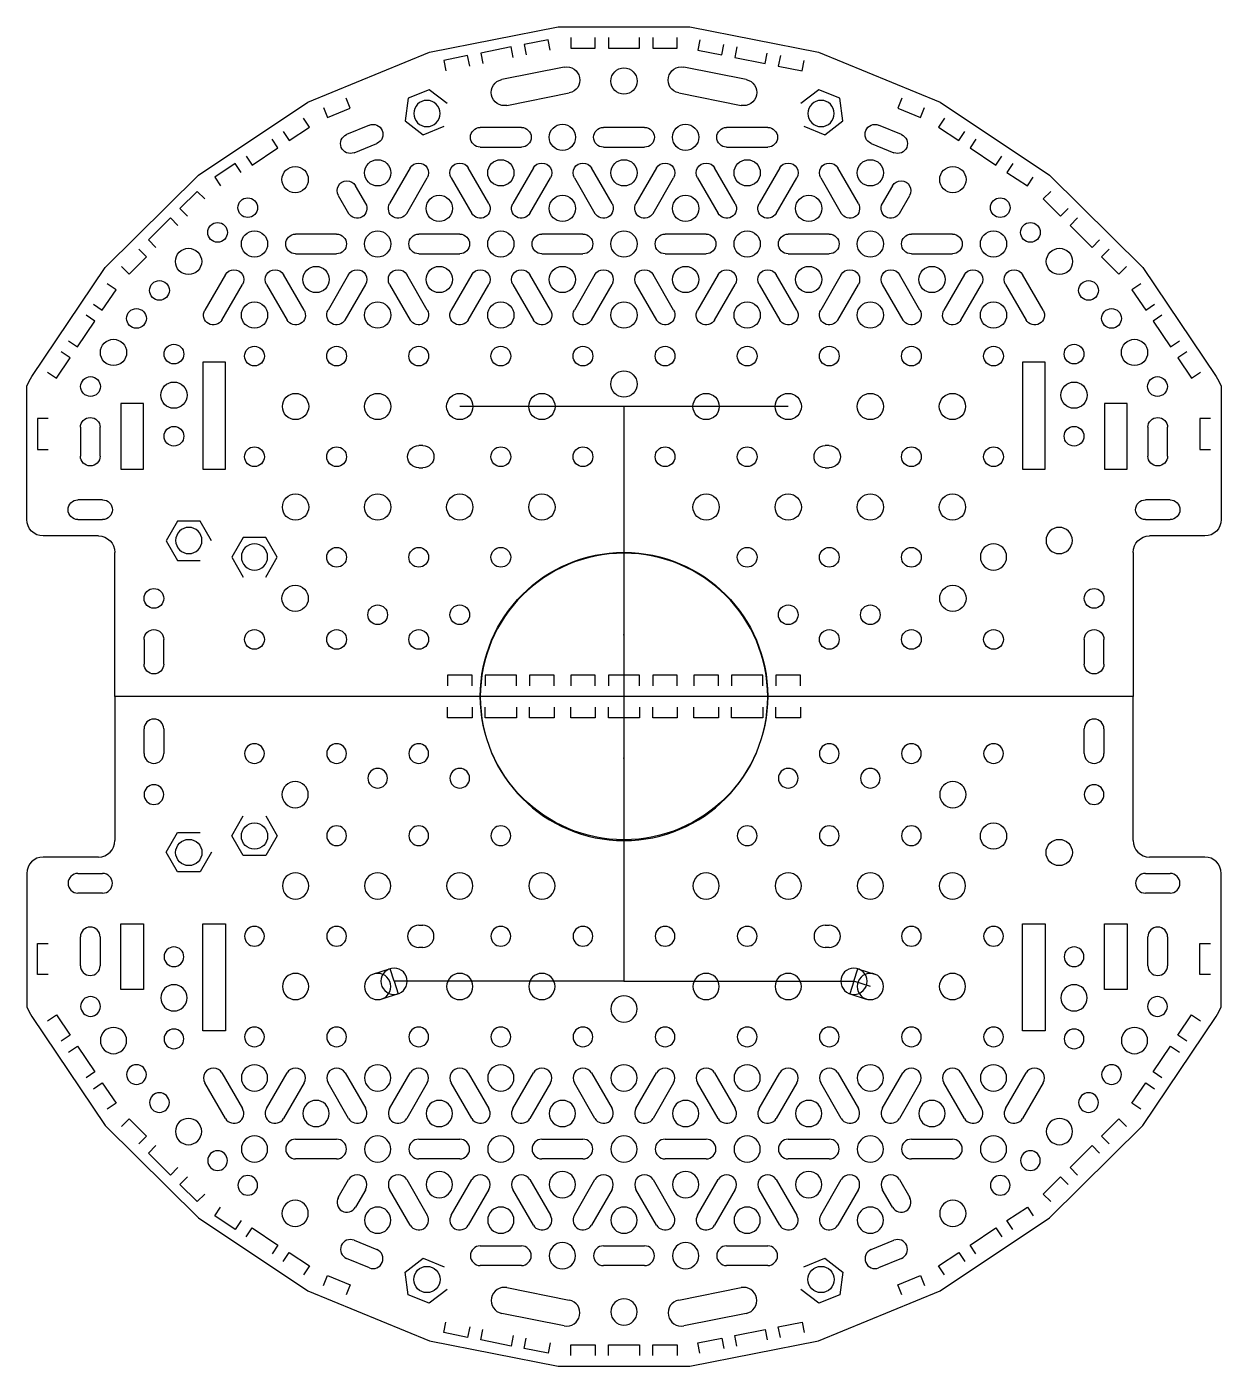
# Model space of a CAD drawing. Header units: centimetres. Extents: x -7.3 to 7.3, y -8.2 to 8.2.
import ezdxf

# ---------------------------------------------------------------- set-up
doc = ezdxf.new("R2010")
doc.units = ezdxf.units.CM
doc.header["$MEASUREMENT"] = 0
doc.layers.add('Untitled v1_Sketch1', color=7, linetype='Continuous')
doc.layers.add('Untitled v1_Sketch7', color=7, linetype='Continuous')

msp = doc.modelspace()

# ---------------------------------------------------------------- linework, layer by layer
at = {"layer": 'Untitled v1_Sketch1'}
for p, q in [((-2.37, 7.845, 0.005), (-0.8, 8.156, 0.005)), ((-0.8, 8.156, 0.005), (0.8, 8.156, 0.005)), ((0.8, 8.156, 0.005), (2.37, 7.845, 0.005)), ((-0.923, 7.999, 0.005), (-1.215, 7.941, 0.005)), ((-0.898, 7.872, 0.005), (-0.923, 7.999, 0.005)), ((-0.649, 8.026, 0.005), (-0.649, 7.896, 0.005)), ((-0.351, 7.896, 0.005), (-0.351, 8.026, 0.005)), ((-0.189, 8.026, 0.005), (-0.189, 7.896, 0.005)), ((0.189, 7.896, 0.005), (0.189, 8.026, 0.005)), ((0.351, 8.026, 0.005), (0.351, 7.896, 0.005)), ((0.649, 7.896, 0.005), (0.649, 8.026, 0.005)), ((0.923, 7.999, 0.005), (0.898, 7.872, 0.005)), ((-3.849, 7.236, 0.005), (-2.37, 7.845, 0.005)), ((-1.374, 7.91, 0.005), (-1.745, 7.836, 0.005)), ((-1.745, 7.836, 0.005), (-1.72, 7.709, 0.005)), ((-1.349, 7.782, 0.005), (-1.374, 7.91, 0.005)), ((-1.215, 7.941, 0.005), (-1.19, 7.814, 0.005)), ((-0.649, 7.896, 0.005), (-0.351, 7.896, 0.005)), ((-0.189, 7.896, 0.005), (0.189, 7.896, 0.005)), ((0.351, 7.896, 0.005), (0.649, 7.896, 0.005)), ((0.898, 7.872, 0.005), (1.19, 7.814, 0.005)), ((1.19, 7.814, 0.005), (1.215, 7.941, 0.005)), ((1.374, 7.91, 0.005), (1.349, 7.782, 0.005)), ((1.72, 7.709, 0.005), (1.745, 7.836, 0.005)), ((2.37, 7.845, 0.005), (3.849, 7.236, 0.005)), ((-1.904, 7.805, 0.005), (-2.196, 7.747, 0.005)), ((-2.196, 7.747, 0.005), (-2.171, 7.619, 0.005)), ((-1.879, 7.677, 0.005), (-1.904, 7.805, 0.005)), ((1.349, 7.782, 0.005), (1.72, 7.709, 0.005)), ((1.904, 7.805, 0.005), (1.879, 7.677, 0.005)), ((1.879, 7.677, 0.005), (2.171, 7.619, 0.005)), ((2.171, 7.619, 0.005), (2.196, 7.747, 0.005)), ((-0.728, 7.664, 0.005), (-1.488, 7.513, 0.005)), ((1.488, 7.513, 0.005), (0.728, 7.664, 0.005)), ((-2.371, 7.39, 0.005), (-2.628, 7.285, 0.005)), ((-2.152, 7.221, 0.005), (-2.371, 7.39, 0.005)), ((-1.426, 7.199, 0.005), (-0.666, 7.35, 0.005)), ((0.666, 7.35, 0.005), (1.426, 7.199, 0.005)), ((2.371, 7.39, 0.005), (2.152, 7.221, 0.005)), ((2.628, 7.285, 0.005), (2.371, 7.39, 0.005)), ((-5.182, 6.35, 0.005), (-3.849, 7.236, 0.005)), ((-3.335, 7.166, 0.005), (-3.384, 7.286, 0.005)), ((-2.628, 7.285, 0.005), (-2.664, 7.01, 0.005)), ((2.664, 7.01, 0.005), (2.628, 7.285, 0.005)), ((3.384, 7.286, 0.005), (3.335, 7.166, 0.005)), ((3.849, 7.236, 0.005), (5.182, 6.35, 0.005)), ((-3.831, 6.935, 0.005), (-3.903, 7.044, 0.005)), ((-3.66, 7.173, 0.005), (-3.61, 7.053, 0.005)), ((-3.61, 7.053, 0.005), (-3.335, 7.166, 0.005)), ((3.335, 7.166, 0.005), (3.61, 7.053, 0.005)), ((3.61, 7.053, 0.005), (3.66, 7.173, 0.005)), ((3.903, 7.044, 0.005), (3.831, 6.935, 0.005)), ((-4.151, 6.879, 0.005), (-4.079, 6.771, 0.005)), ((-4.079, 6.771, 0.005), (-3.831, 6.935, 0.005)), ((-3.1, 6.958, 0.005), (-3.378, 6.844, 0.005)), ((-2.664, 7.01, 0.005), (-2.445, 6.841, 0.005)), ((-2.445, 6.841, 0.005), (-2.189, 6.946, 0.005)), ((-1.25, 6.93, 0.005), (-1.75, 6.93, 0.005)), ((0.25, 6.93, 0.005), (-0.25, 6.93, 0.005)), ((1.75, 6.93, 0.005), (1.25, 6.93, 0.005)), ((2.189, 6.946, 0.005), (2.445, 6.841, 0.005)), ((2.445, 6.841, 0.005), (2.664, 7.01, 0.005)), ((3.378, 6.844, 0.005), (3.1, 6.958, 0.005)), ((3.831, 6.935, 0.005), (4.079, 6.771, 0.005)), ((4.079, 6.771, 0.005), (4.151, 6.879, 0.005)), ((-4.214, 6.681, 0.005), (-4.286, 6.789, 0.005)), ((-3.286, 6.622, 0.005), (-3.009, 6.736, 0.005)), ((-1.75, 6.69, 0.005), (-1.25, 6.69, 0.005)), ((-0.25, 6.69, 0.005), (0.25, 6.69, 0.005)), ((1.25, 6.69, 0.005), (1.75, 6.69, 0.005)), ((3.009, 6.736, 0.005), (3.286, 6.622, 0.005)), ((4.286, 6.789, 0.005), (4.214, 6.681, 0.005)), ((-4.601, 6.58, 0.005), (-4.529, 6.472, 0.005)), ((-4.529, 6.472, 0.005), (-4.214, 6.681, 0.005)), ((4.214, 6.681, 0.005), (4.529, 6.472, 0.005)), ((4.529, 6.472, 0.005), (4.601, 6.58, 0.005)), ((-4.736, 6.49, 0.005), (-4.984, 6.326, 0.005)), ((-4.664, 6.382, 0.005), (-4.736, 6.49, 0.005)), ((-2.604, 6.437, 0.005), (-2.854, 6.004, 0.005)), ((-1.646, 6.004, 0.005), (-1.896, 6.437, 0.005)), ((-1.104, 6.437, 0.005), (-1.354, 6.004, 0.005)), ((-0.146, 6.004, 0.005), (-0.396, 6.437, 0.005)), ((0.396, 6.437, 0.005), (0.146, 6.004, 0.005)), ((1.354, 6.004, 0.005), (1.104, 6.437, 0.005)), ((1.896, 6.437, 0.005), (1.646, 6.004, 0.005)), ((2.854, 6.004, 0.005), (2.604, 6.437, 0.005)), ((4.736, 6.49, 0.005), (4.664, 6.382, 0.005)), ((4.664, 6.382, 0.005), (4.912, 6.217, 0.005)), ((-6.317, 5.223, 0.005), (-5.182, 6.35, 0.005)), ((-4.984, 6.326, 0.005), (-4.912, 6.217, 0.005)), ((-3.146, 6.004, 0.005), (-3.271, 6.221, 0.005)), ((-2.646, 5.884, 0.005), (-2.396, 6.317, 0.005)), ((-2.104, 6.317, 0.005), (-1.854, 5.884, 0.005)), ((-1.146, 5.884, 0.005), (-0.896, 6.317, 0.005)), ((-0.604, 6.317, 0.005), (-0.354, 5.884, 0.005)), ((0.354, 5.884, 0.005), (0.604, 6.317, 0.005)), ((0.896, 6.317, 0.005), (1.146, 5.884, 0.005)), ((1.854, 5.884, 0.005), (2.104, 6.317, 0.005)), ((2.396, 6.317, 0.005), (2.646, 5.884, 0.005)), ((3.271, 6.221, 0.005), (3.146, 6.004, 0.005)), ((4.912, 6.217, 0.005), (4.984, 6.326, 0.005)), ((5.182, 6.35, 0.005), (6.317, 5.223, 0.005)), ((-5.197, 6.152, 0.005), (-5.409, 5.942, 0.005)), ((-5.106, 6.059, 0.005), (-5.197, 6.152, 0.005)), ((-3.479, 6.101, 0.005), (-3.354, 5.884, 0.005)), ((3.354, 5.884, 0.005), (3.479, 6.101, 0.005)), ((5.197, 6.152, 0.005), (5.106, 6.059, 0.005)), ((5.106, 6.059, 0.005), (5.317, 5.85, 0.005)), ((-5.409, 5.942, 0.005), (-5.317, 5.85, 0.005)), ((5.317, 5.85, 0.005), (5.409, 5.942, 0.005)), ((-5.524, 5.828, 0.005), (-5.792, 5.561, 0.005)), ((-5.432, 5.735, 0.005), (-5.524, 5.828, 0.005)), ((5.524, 5.828, 0.005), (5.432, 5.735, 0.005)), ((5.432, 5.735, 0.005), (5.7, 5.469, 0.005)), ((-5.792, 5.561, 0.005), (-5.7, 5.469, 0.005)), ((-3.5, 5.631, 0.005), (-4, 5.631, 0.005)), ((-2, 5.631, 0.005), (-2.5, 5.631, 0.005)), ((-0.5, 5.631, 0.005), (-1, 5.631, 0.005)), ((1, 5.631, 0.005), (0.5, 5.631, 0.005)), ((2.5, 5.631, 0.005), (2, 5.631, 0.005)), ((4, 5.631, 0.005), (3.5, 5.631, 0.005)), ((5.7, 5.469, 0.005), (5.792, 5.561, 0.005)), ((-5.815, 5.355, 0.005), (-5.907, 5.447, 0.005)), ((-4, 5.391, 0.005), (-3.5, 5.391, 0.005)), ((-2.5, 5.391, 0.005), (-2, 5.391, 0.005)), ((-1, 5.391, 0.005), (-0.5, 5.391, 0.005)), ((0.5, 5.391, 0.005), (1, 5.391, 0.005)), ((2, 5.391, 0.005), (2.5, 5.391, 0.005)), ((3.5, 5.391, 0.005), (4, 5.391, 0.005)), ((5.907, 5.447, 0.005), (5.815, 5.355, 0.005)), ((-7.212, 3.897, 0.005), (-6.317, 5.223, 0.005)), ((-6.118, 5.237, 0.005), (-6.027, 5.145, 0.005)), ((-6.027, 5.145, 0.005), (-5.815, 5.355, 0.005)), ((5.815, 5.355, 0.005), (6.027, 5.145, 0.005)), ((6.027, 5.145, 0.005), (6.118, 5.237, 0.005)), ((6.317, 5.223, 0.005), (7.212, 3.897, 0.005)), ((-4.854, 5.138, 0.005), (-5.104, 4.705, 0.005)), ((-3.896, 4.705, 0.005), (-4.146, 5.138, 0.005)), ((-3.354, 5.138, 0.005), (-3.604, 4.705, 0.005)), ((-2.396, 4.705, 0.005), (-2.646, 5.138, 0.005)), ((-1.854, 5.138, 0.005), (-2.104, 4.705, 0.005)), ((-0.896, 4.705, 0.005), (-1.146, 5.138, 0.005)), ((-0.354, 5.138, 0.005), (-0.604, 4.705, 0.005)), ((0.604, 4.705, 0.005), (0.354, 5.138, 0.005)), ((1.146, 5.138, 0.005), (0.896, 4.705, 0.005)), ((2.104, 4.705, 0.005), (1.854, 5.138, 0.005)), ((2.646, 5.138, 0.005), (2.396, 4.705, 0.005)), ((3.604, 4.705, 0.005), (3.354, 5.138, 0.005)), ((4.146, 5.138, 0.005), (3.896, 4.705, 0.005)), ((5.104, 4.705, 0.005), (4.854, 5.138, 0.005)), ((-6.353, 4.706, 0.005), (-6.186, 4.953, 0.005)), ((-6.186, 4.953, 0.005), (-6.294, 5.025, 0.005)), ((-4.896, 4.585, 0.005), (-4.646, 5.018, 0.005)), ((-4.354, 5.018, 0.005), (-4.104, 4.585, 0.005)), ((-3.396, 4.585, 0.005), (-3.146, 5.018, 0.005)), ((-2.854, 5.018, 0.005), (-2.604, 4.585, 0.005)), ((-1.896, 4.585, 0.005), (-1.646, 5.018, 0.005)), ((-1.354, 5.018, 0.005), (-1.104, 4.585, 0.005)), ((-0.396, 4.585, 0.005), (-0.146, 5.018, 0.005)), ((0.146, 5.018, 0.005), (0.396, 4.585, 0.005)), ((1.104, 4.585, 0.005), (1.354, 5.018, 0.005)), ((1.646, 5.018, 0.005), (1.896, 4.585, 0.005)), ((2.604, 4.585, 0.005), (2.854, 5.018, 0.005)), ((3.146, 5.018, 0.005), (3.396, 4.585, 0.005)), ((4.104, 4.585, 0.005), (4.354, 5.018, 0.005)), ((4.646, 5.018, 0.005), (4.896, 4.585, 0.005)), ((6.294, 5.025, 0.005), (6.186, 4.953, 0.005)), ((6.186, 4.953, 0.005), (6.353, 4.706, 0.005)), ((-6.461, 4.778, 0.005), (-6.353, 4.706, 0.005)), ((6.353, 4.706, 0.005), (6.461, 4.778, 0.005)), ((-6.655, 4.258, 0.005), (-6.443, 4.571, 0.005)), ((-6.443, 4.571, 0.005), (-6.551, 4.644, 0.005)), ((6.551, 4.644, 0.005), (6.443, 4.571, 0.005)), ((6.443, 4.571, 0.005), (6.655, 4.258, 0.005)), ((-6.763, 4.331, 0.005), (-6.655, 4.258, 0.005)), ((6.655, 4.258, 0.005), (6.763, 4.331, 0.005)), ((-6.912, 3.877, 0.005), (-6.746, 4.124, 0.005)), ((-6.746, 4.124, 0.005), (-6.853, 4.196, 0.005)), ((6.853, 4.196, 0.005), (6.746, 4.124, 0.005)), ((6.746, 4.124, 0.005), (6.912, 3.877, 0.005)), ((-7.02, 3.949, 0.005), (-6.912, 3.877, 0.005)), ((-4.853, 4.07, 0.005), (-5.128, 4.07, 0.005)), ((-5.128, 4.07, 0.005), (-5.128, 2.77, 0.005)), ((-4.853, 2.77, 0.005), (-4.853, 4.07, 0.005)), ((5.128, 4.07, 0.005), (4.853, 4.07, 0.005)), ((4.853, 4.07, 0.005), (4.853, 2.77, 0.005)), ((5.128, 2.77, 0.005), (5.128, 4.07, 0.005)), ((6.912, 3.877, 0.005), (7.02, 3.949, 0.005)), ((-7.273, 2.155, 0.005), (-7.273, 3.782, 0.005)), ((7.273, 3.782, 0.005), (7.273, 2.155, 0.005)), ((-6.128, 3.57, 0.005), (-6.128, 2.77, 0.005)), ((-5.853, 3.57, 0.005), (-6.128, 3.57, 0.005)), ((-5.853, 2.77, 0.005), (-5.853, 3.57, 0.005)), ((2, 3.532, 0.005), (-2, 3.532, 0.005)), ((0, 3.532, 0.005), (0, -3.468, 0.005)), ((6.128, 3.57, 0.005), (5.853, 3.57, 0.005)), ((5.853, 3.57, 0.005), (5.853, 2.77, 0.005)), ((6.128, 2.77, 0.005), (6.128, 3.57, 0.005)), ((-7.143, 3.384, 0.005), (-7.143, 3.006, 0.005)), ((-7.013, 3.384, 0.005), (-7.143, 3.384, 0.005)), ((-6.62, 3.278, 0.005), (-6.62, 2.928, 0.005)), ((-6.38, 2.928, 0.005), (-6.38, 3.278, 0.005)), ((6.38, 3.278, 0.005), (6.38, 2.928, 0.005)), ((6.62, 2.928, 0.005), (6.62, 3.278, 0.005)), ((7.143, 3.384, 0.005), (7.013, 3.384, 0.005)), ((7.013, 3.384, 0.005), (7.013, 3.006, 0.005)), ((-7.143, 3.006, 0.005), (-7.013, 3.006, 0.005)), ((-2.45, 3.055, 0.005), (-2.5, 3.055, 0.005)), ((2.5, 3.055, 0.005), (2.45, 3.055, 0.005)), ((7.013, 3.006, 0.005), (7.143, 3.006, 0.005)), ((-2.5, 2.785, 0.005), (-2.45, 2.785, 0.005)), ((2.45, 2.785, 0.005), (2.5, 2.785, 0.005)), ((-6.128, 2.77, 0.005), (-5.853, 2.77, 0.005)), ((-5.128, 2.77, 0.005), (-4.853, 2.77, 0.005)), ((4.853, 2.77, 0.005), (5.128, 2.77, 0.005)), ((5.853, 2.77, 0.005), (6.128, 2.77, 0.005)), ((-6.35, 2.395, 0.005), (-6.65, 2.395, 0.005)), ((6.65, 2.395, 0.005), (6.35, 2.395, 0.005)), ((-6.65, 2.155, 0.005), (-6.35, 2.155, 0.005)), ((-5.439, 2.135, 0.005), (-5.577, 1.895, 0.005)), ((-5.161, 2.135, 0.005), (-5.439, 2.135, 0.005)), ((-5.023, 1.895, 0.005), (-5.161, 2.135, 0.005)), ((6.35, 2.155, 0.005), (6.65, 2.155, 0.005)), ((-6.4, 1.955, 0.005), (-7.073, 1.955, 0.005)), ((-5.577, 1.895, 0.005), (-5.439, 1.655, 0.005)), ((-4.639, 1.935, 0.005), (-4.777, 1.695, 0.005)), ((-4.361, 1.935, 0.005), (-4.639, 1.935, 0.005)), ((-4.223, 1.695, 0.005), (-4.361, 1.935, 0.005)), ((7.073, 1.955, 0.005), (6.4, 1.955, 0.005)), ((-6.2, 0, 0.005), (-6.2, 1.755, 0.005)), ((-5.439, 1.655, 0.005), (-5.161, 1.655, 0.005)), ((-4.777, 1.695, 0.005), (-4.639, 1.455, 0.005)), ((-4.361, 1.455, 0.005), (-4.223, 1.695, 0.005)), ((6.2, 1.755, 0.005), (6.2, 0, 0.005)), ((-5.845, 0.695, 0.005), (-5.845, 0.395, 0.005)), ((-5.605, 0.395, 0.005), (-5.605, 0.695, 0.005)), ((5.605, 0.695, 0.005), (5.605, 0.395, 0.005)), ((5.845, 0.395, 0.005), (5.845, 0.695, 0.005)), ((-2.149, 0.26, 0.005), (-2.149, 0.13, 0.005)), ((-1.851, 0.26, 0.005), (-2.149, 0.26, 0.005)), ((-1.851, 0.13, 0.005), (-1.851, 0.26, 0.005)), ((-1.689, 0.26, 0.005), (-1.689, 0.13, 0.005)), ((-1.311, 0.26, 0.005), (-1.689, 0.26, 0.005)), ((-1.311, 0.13, 0.005), (-1.311, 0.26, 0.005)), ((-0.851, 0.26, 0.005), (-1.149, 0.26, 0.005)), ((-1.149, 0.26, 0.005), (-1.149, 0.13, 0.005)), ((-0.851, 0.13, 0.005), (-0.851, 0.26, 0.005)), ((-0.351, 0.26, 0.005), (-0.649, 0.26, 0.005)), ((-0.649, 0.26, 0.005), (-0.649, 0.13, 0.005)), ((-0.351, 0.13, 0.005), (-0.351, 0.26, 0.005)), ((-0.189, 0.26, 0.005), (-0.189, 0.13, 0.005)), ((0.189, 0.26, 0.005), (-0.189, 0.26, 0.005)), ((0.189, 0.13, 0.005), (0.189, 0.26, 0.005)), ((0.351, 0.26, 0.005), (0.351, 0.13, 0.005)), ((0.649, 0.26, 0.005), (0.351, 0.26, 0.005)), ((0.649, 0.13, 0.005), (0.649, 0.26, 0.005)), ((0.851, 0.26, 0.005), (0.851, 0.13, 0.005)), ((1.149, 0.26, 0.005), (0.851, 0.26, 0.005)), ((1.149, 0.13, 0.005), (1.149, 0.26, 0.005)), ((1.689, 0.26, 0.005), (1.311, 0.26, 0.005)), ((1.311, 0.26, 0.005), (1.311, 0.13, 0.005)), ((1.689, 0.13, 0.005), (1.689, 0.26, 0.005)), ((1.851, 0.26, 0.005), (1.851, 0.13, 0.005)), ((2.149, 0.26, 0.005), (1.851, 0.26, 0.005)), ((2.149, 0.13, 0.005), (2.149, 0.26, 0.005)), ((6.2, 0, 0.005), (-6.2, 0, 0.005)), ((0, -3.468, 0.005), (-2.8, -3.468, 0.005)), ((0, -3.468, 0.005), (2.8, -3.468, 0.005))]:
    msp.add_line(p, q, dxfattribs=at)
for centre, radius in [((0, 7.495, 0.005), 0.16), ((-0.75, 6.81, 0.005), 0.16), ((0.75, 6.81, 0.005), 0.16), ((-3, 6.377, 0.005), 0.16), ((-1.5, 6.377, 0.005), 0.16), ((0, 6.377, 0.005), 0.16), ((1.5, 6.377, 0.005), 0.16), ((3, 6.377, 0.005), 0.16), ((-4.005, 6.295, 0.005), 0.16), ((4.005, 6.295, 0.005), 0.16), ((-4.582, 5.953, 0.005), 0.12), ((-2.25, 5.944, 0.005), 0.16), ((-0.75, 5.944, 0.005), 0.16), ((0.75, 5.944, 0.005), 0.16), ((2.25, 5.944, 0.005), 0.16), ((4.582, 5.953, 0.005), 0.12), ((-4.95, 5.652, 0.005), 0.12), ((4.95, 5.652, 0.005), 0.12), ((-4.5, 5.511, 0.005), 0.16), ((-3, 5.511, 0.005), 0.16), ((-1.5, 5.511, 0.005), 0.16), ((0, 5.511, 0.005), 0.16), ((1.5, 5.511, 0.005), 0.16), ((3, 5.511, 0.005), 0.16), ((4.5, 5.511, 0.005), 0.16), ((-5.303, 5.298, 0.005), 0.16), ((5.303, 5.298, 0.005), 0.16), ((-3.75, 5.078, 0.005), 0.16), ((-2.25, 5.078, 0.005), 0.16), ((-0.75, 5.078, 0.005), 0.16), ((0.75, 5.078, 0.005), 0.16), ((2.25, 5.078, 0.005), 0.16), ((3.75, 5.078, 0.005), 0.16), ((-5.657, 4.945, 0.005), 0.12), ((5.657, 4.945, 0.005), 0.12), ((-4.5, 4.645, 0.005), 0.16), ((-3, 4.645, 0.005), 0.16), ((-1.5, 4.645, 0.005), 0.16), ((0, 4.645, 0.005), 0.16), ((1.5, 4.645, 0.005), 0.16), ((3, 4.645, 0.005), 0.16), ((4.5, 4.645, 0.005), 0.16), ((-5.937, 4.604, 0.005), 0.12), ((5.937, 4.604, 0.005), 0.12), ((-6.217, 4.19, 0.005), 0.16), ((-5.481, 4.17, 0.005), 0.12), ((-4.5, 4.145, 0.005), 0.12), ((-3.5, 4.145, 0.005), 0.12), ((-2.5, 4.145, 0.005), 0.12), ((-1.5, 4.145, 0.005), 0.12), ((-0.5, 4.145, 0.005), 0.12), ((0.5, 4.145, 0.005), 0.12), ((1.5, 4.145, 0.005), 0.12), ((2.5, 4.145, 0.005), 0.12), ((3.5, 4.145, 0.005), 0.12), ((4.5, 4.145, 0.005), 0.12), ((5.481, 4.17, 0.005), 0.12), ((6.217, 4.19, 0.005), 0.16), ((0, 3.805, 0.005), 0.16), ((-6.497, 3.775, 0.005), 0.12), ((-5.481, 3.67, 0.005), 0.16), ((5.481, 3.67, 0.005), 0.16), ((6.497, 3.775, 0.005), 0.12), ((-4, 3.532, 0.005), 0.16), ((-3, 3.532, 0.005), 0.16), ((-2, 3.532, 0.005), 0.16), ((-1, 3.532, 0.005), 0.16), ((1, 3.532, 0.005), 0.16), ((2, 3.532, 0.005), 0.16), ((3, 3.532, 0.005), 0.16), ((4, 3.532, 0.005), 0.16), ((-5.481, 3.17, 0.005), 0.12), ((5.481, 3.17, 0.005), 0.12), ((-4.5, 2.92, 0.005), 0.12), ((-3.5, 2.92, 0.005), 0.12), ((-1.5, 2.92, 0.005), 0.12), ((-0.5, 2.92, 0.005), 0.12), ((0.5, 2.92, 0.005), 0.12), ((1.5, 2.92, 0.005), 0.12), ((3.5, 2.92, 0.005), 0.12), ((4.5, 2.92, 0.005), 0.12), ((-4, 2.307, 0.005), 0.16), ((-3, 2.307, 0.005), 0.16), ((-2, 2.307, 0.005), 0.16), ((-1, 2.307, 0.005), 0.16), ((1, 2.307, 0.005), 0.16), ((2, 2.307, 0.005), 0.16), ((3, 2.307, 0.005), 0.16), ((4, 2.307, 0.005), 0.16), ((-3.5, 1.695, 0.005), 0.12), ((-2.5, 1.695, 0.005), 0.12), ((-1.5, 1.695, 0.005), 0.12), ((1.5, 1.695, 0.005), 0.12), ((2.5, 1.695, 0.005), 0.12), ((3.5, 1.695, 0.005), 0.12), ((-5.725, 1.195, 0.005), 0.12), ((-4.005, 1.195, 0.005), 0.16), ((4.005, 1.195, 0.005), 0.16), ((5.725, 1.195, 0.005), 0.12), ((-3, 0.995, 0.005), 0.12), ((-2, 0.995, 0.005), 0.12), ((2, 0.995, 0.005), 0.12), ((3, 0.995, 0.005), 0.12), ((-4.5, 0.695, 0.005), 0.12), ((-3.5, 0.695, 0.005), 0.12), ((-2.5, 0.695, 0.005), 0.12), ((2.5, 0.695, 0.005), 0.12), ((3.5, 0.695, 0.005), 0.12), ((4.5, 0.695, 0.005), 0.12)]:
    msp.add_circle(centre, radius, dxfattribs=at)
at = {"layer": 'Untitled v1_Sketch1', "extrusion": (0, -2e-16, -1)}
for centre, radius in [((2.4, 7.1, -0.005), 0.16), ((-2.4, 7.1, -0.005), 0.16), ((5.3, 1.9, -0.005), 0.16), ((-5.3, 1.9, -0.005), 0.16), ((4.5, 1.7, -0.005), 0.16), ((-4.5, 1.7, -0.005), 0.16), ((0, -0.005, -0.005), 1.75), ((2.8, -3.468, -0.005), 0.16), ((-2.8, -3.468, -0.005), 0.16)]:
    msp.add_circle(centre, radius, dxfattribs=at)
for centre, radius, start, end in [((0.697, 7.507, -0.005), 0.16, 78.8025, 258.8025), ((1.457, 7.356, -0.005), 0.16, 258.8025, 78.8025), ((3.055, 6.847, -0.005), 0.12, 67.605, 247.605), ((1.75, 6.81, -0.005), 0.12, 270, 90), ((1.25, 6.81, -0.005), 0.12, 90, 270), ((0.25, 6.81, -0.005), 0.12, 270, 90), ((-0.25, 6.81, -0.005), 0.12, 90, 270), ((-1.25, 6.81, -0.005), 0.12, 270, 90), ((-1.75, 6.81, -0.005), 0.12, 90, 270), ((-3.055, 6.847, -0.005), 0.12, 292.395, 112.395), ((3.332, 6.733, -0.005), 0.12, 247.605, 67.605), ((-3.332, 6.733, -0.005), 0.12, 112.395, 292.395), ((2.5, 6.377, -0.005), 0.12, 30, 210), ((2, 6.377, -0.005), 0.12, 330, 150), ((1, 6.377, -0.005), 0.12, 30, 210), ((0.5, 6.377, -0.005), 0.12, 330, 150), ((-0.5, 6.377, -0.005), 0.12, 30, 210), ((-1, 6.377, -0.005), 0.12, 330, 150), ((-2, 6.377, -0.005), 0.12, 30, 210), ((-2.5, 6.377, -0.005), 0.12, 330, 150), ((3.375, 6.161, -0.005), 0.12, 330, 150), ((-3.375, 6.161, -0.005), 0.12, 30, 210), ((2.75, 5.944, -0.005), 0.12, 210, 30), ((1.25, 5.944, -0.005), 0.12, 210, 30), ((-0.25, 5.944, -0.005), 0.12, 210, 30), ((-1.75, 5.944, -0.005), 0.12, 210, 30), ((-3.25, 5.944, -0.005), 0.12, 210, 30), ((3.5, 5.511, -0.005), 0.12, 90, 270), ((2, 5.511, -0.005), 0.12, 90, 270), ((0.5, 5.511, -0.005), 0.12, 90, 270), ((-1, 5.511, -0.005), 0.12, 90, 270), ((-2.5, 5.511, -0.005), 0.12, 90, 270), ((-4, 5.511, -0.005), 0.12, 90, 270), ((4.75, 5.078, -0.005), 0.12, 30, 210), ((4.25, 5.078, -0.005), 0.12, 330, 150), ((3.25, 5.078, -0.005), 0.12, 30, 210), ((2.75, 5.078, -0.005), 0.12, 330, 150), ((1.75, 5.078, -0.005), 0.12, 30, 210), ((1.25, 5.078, -0.005), 0.12, 330, 150), ((0.25, 5.078, -0.005), 0.12, 30, 210), ((-0.25, 5.078, -0.005), 0.12, 330, 150), ((-1.25, 5.078, -0.005), 0.12, 30, 210), ((-1.75, 5.078, -0.005), 0.12, 330, 150), ((-2.75, 5.078, -0.005), 0.12, 30, 210), ((-3.25, 5.078, -0.005), 0.12, 330, 150), ((-4.25, 5.078, -0.005), 0.12, 30, 210), ((-4.75, 5.078, -0.005), 0.12, 330, 150), ((5, 4.645, -0.005), 0.12, 210, 30), ((4, 4.645, -0.005), 0.12, 150, 330), ((3.5, 4.645, -0.005), 0.12, 210, 30), ((2.5, 4.645, -0.005), 0.12, 150, 330), ((2, 4.645, -0.005), 0.12, 210, 30), ((1, 4.645, -0.005), 0.12, 150, 330), ((0.5, 4.645, -0.005), 0.12, 210, 30), ((-0.5, 4.645, -0.005), 0.12, 150, 330), ((-1, 4.645, -0.005), 0.12, 210, 30), ((-2, 4.645, -0.005), 0.12, 150, 330), ((-2.5, 4.645, -0.005), 0.12, 210, 30), ((-3.5, 4.645, -0.005), 0.12, 150, 330), ((-4, 4.645, -0.005), 0.12, 210, 30), ((-5, 4.645, -0.005), 0.12, 150, 330), ((0, -0.005, -0.005), 8.2, 27.5074, 28.4139), ((0, -0.005, -0.005), 8.2, 151.5861, 152.4926), ((6.5, 3.278, -0.005), 0.12, 0, 180), ((-6.5, 3.278, -0.005), 0.12, 0, 180), ((2.5, 2.92, -0.005), 0.135, 270, 90), ((-2.45, 2.92, -0.005), 0.135, 270, 90), ((6.5, 2.928, -0.005), 0.12, 180, 360), ((-6.5, 2.928, -0.005), 0.12, 180, 360), ((6.65, 2.275, -0.005), 0.12, 270, 90), ((6.35, 2.275, -0.005), 0.12, 90, 270), ((-6.35, 2.275, -0.005), 0.12, 270, 90), ((-6.65, 2.275, -0.005), 0.12, 90, 270), ((-7.073, 2.155, -0.005), 0.2, 180, 270), ((6.4, 1.755, -0.005), 0.2, 90, 180), ((-6.4, 1.755, -0.005), 0.2, 0, 90), ((5.725, 0.695, -0.005), 0.12, 0, 180), ((-5.725, 0.695, -0.005), 0.12, 0, 180), ((5.725, 0.395, -0.005), 0.12, 180, 0), ((-5.725, 0.395, -0.005), 0.12, 180, 0)]:
    msp.add_arc(centre, radius, start, end, dxfattribs=at)
at = {"layer": 'Untitled v1_Sketch1', "extrusion": (1e-16, 5e-16, -1)}
for centre, start, end in [((-0.697, 7.507, -0.005), 281.1975, 101.1975), ((-1.457, 7.356, -0.005), 101.1975, 281.1975)]:
    msp.add_arc(centre, 0.16, start, end, dxfattribs=at)
at = {"layer": 'Untitled v1_Sketch1', "extrusion": (8e-16, 2e-16, -1)}
for centre in [(3.25, 5.944, -0.005), (1.75, 5.944, -0.005), (0.25, 5.944, -0.005), (-1.25, 5.944, -0.005), (-2.75, 5.944, -0.005)]:
    msp.add_arc(centre, 0.12, 150, 330, dxfattribs=at)
at = {"layer": 'Untitled v1_Sketch1', "extrusion": (0, 7e-16, -1)}
for centre in [(4, 5.511, -0.005), (2.5, 5.511, -0.005), (1, 5.511, -0.005), (-0.5, 5.511, -0.005), (-2, 5.511, -0.005), (-3.5, 5.511, -0.005)]:
    msp.add_arc(centre, 0.12, 270, 90, dxfattribs=at)
at = {"layer": 'Untitled v1_Sketch1', "extrusion": (0, 6e-16, -1)}
for centre in [(2.45, 2.92, -0.005), (-2.5, 2.92, -0.005)]:
    msp.add_arc(centre, 0.135, 90, 270, dxfattribs=at)
at = {"layer": 'Untitled v1_Sketch1', "extrusion": (0, 3e-16, -1)}
msp.add_arc((7.073, 2.155, -0.005), 0.2, 270, 0, dxfattribs=at)
at = {"layer": 'Untitled v1_Sketch1'}
msp.add_point((0, 0.75, 0.005), dxfattribs=at)
at = {"layer": 'Untitled v1_Sketch7'}
for p, q in [((-6.2, 0, 0.005), (-6.2, -1.755, 0.005)), ((6.2, 0, 0.005), (-6.2, 0, 0.005)), ((-2.149, -0.26, 0.005), (-2.149, -0.13, 0.005)), ((-1.851, -0.13, 0.005), (-1.851, -0.26, 0.005)), ((-1.689, -0.26, 0.005), (-1.689, -0.13, 0.005)), ((-1.311, -0.13, 0.005), (-1.311, -0.26, 0.005)), ((-1.149, -0.26, 0.005), (-1.149, -0.13, 0.005)), ((-0.851, -0.13, 0.005), (-0.851, -0.26, 0.005)), ((-0.649, -0.26, 0.005), (-0.649, -0.13, 0.005)), ((-0.351, -0.13, 0.005), (-0.351, -0.26, 0.005)), ((-0.189, -0.26, 0.005), (-0.189, -0.13, 0.005)), ((0.189, -0.13, 0.005), (0.189, -0.26, 0.005)), ((0.351, -0.26, 0.005), (0.351, -0.13, 0.005)), ((0.649, -0.13, 0.005), (0.649, -0.26, 0.005)), ((0.851, -0.26, 0.005), (0.851, -0.13, 0.005)), ((1.149, -0.13, 0.005), (1.149, -0.26, 0.005)), ((1.311, -0.26, 0.005), (1.311, -0.13, 0.005)), ((1.689, -0.13, 0.005), (1.689, -0.26, 0.005)), ((1.851, -0.26, 0.005), (1.851, -0.13, 0.005)), ((2.149, -0.13, 0.005), (2.149, -0.26, 0.005)), ((6.2, -1.755, 0.005), (6.2, 0, 0.005)), ((-1.851, -0.26, 0.005), (-2.149, -0.26, 0.005)), ((-1.311, -0.26, 0.005), (-1.689, -0.26, 0.005)), ((-0.851, -0.26, 0.005), (-1.149, -0.26, 0.005)), ((-0.351, -0.26, 0.005), (-0.649, -0.26, 0.005)), ((0.189, -0.26, 0.005), (-0.189, -0.26, 0.005)), ((0.649, -0.26, 0.005), (0.351, -0.26, 0.005)), ((1.149, -0.26, 0.005), (0.851, -0.26, 0.005)), ((1.689, -0.26, 0.005), (1.311, -0.26, 0.005)), ((2.149, -0.26, 0.005), (1.851, -0.26, 0.005)), ((-5.845, -0.695, 0.005), (-5.845, -0.395, 0.005)), ((-5.605, -0.395, 0.005), (-5.605, -0.695, 0.005)), ((5.605, -0.695, 0.005), (5.605, -0.395, 0.005)), ((5.845, -0.395, 0.005), (5.845, -0.695, 0.005)), ((-4.777, -1.695, 0.005), (-4.639, -1.455, 0.005)), ((-4.361, -1.455, 0.005), (-4.223, -1.695, 0.005)), ((-5.577, -1.895, 0.005), (-5.439, -1.655, 0.005)), ((-5.439, -1.655, 0.005), (-5.161, -1.655, 0.005)), ((-4.639, -1.935, 0.005), (-4.777, -1.695, 0.005)), ((-4.223, -1.695, 0.005), (-4.361, -1.935, 0.005)), ((-6.4, -1.955, 0.005), (-7.073, -1.955, 0.005)), ((-5.439, -2.135, 0.005), (-5.577, -1.895, 0.005)), ((-5.023, -1.895, 0.005), (-5.161, -2.135, 0.005)), ((-4.361, -1.935, 0.005), (-4.639, -1.935, 0.005)), ((7.073, -1.955, 0.005), (6.4, -1.955, 0.005)), ((-7.273, -2.155, 0.005), (-7.273, -3.782, 0.005)), ((-6.65, -2.155, 0.005), (-6.35, -2.155, 0.005)), ((-5.161, -2.135, 0.005), (-5.439, -2.135, 0.005)), ((6.35, -2.155, 0.005), (6.65, -2.155, 0.005)), ((7.273, -3.782, 0.005), (7.273, -2.155, 0.005)), ((-6.35, -2.395, 0.005), (-6.65, -2.395, 0.005)), ((6.65, -2.395, 0.005), (6.35, -2.395, 0.005)), ((-6.128, -2.77, 0.005), (-5.853, -2.77, 0.005)), ((-6.128, -3.57, 0.005), (-6.128, -2.77, 0.005)), ((-5.853, -2.77, 0.005), (-5.853, -3.57, 0.005)), ((-5.128, -2.77, 0.005), (-4.853, -2.77, 0.005)), ((-5.128, -4.07, 0.005), (-5.128, -2.77, 0.005)), ((-4.853, -2.77, 0.005), (-4.853, -4.07, 0.005)), ((4.853, -4.07, 0.005), (4.853, -2.77, 0.005)), ((4.853, -2.77, 0.005), (5.128, -2.77, 0.005)), ((5.128, -2.77, 0.005), (5.128, -4.07, 0.005)), ((5.853, -2.77, 0.005), (6.128, -2.77, 0.005)), ((5.853, -3.57, 0.005), (5.853, -2.77, 0.005)), ((6.128, -2.77, 0.005), (6.128, -3.57, 0.005)), ((-6.62, -3.278, 0.005), (-6.62, -2.928, 0.005)), ((-6.38, -2.928, 0.005), (-6.38, -3.278, 0.005)), ((-2.5, -2.785, 0.005), (-2.45, -2.785, 0.005)), ((2.45, -2.785, 0.005), (2.5, -2.785, 0.005)), ((6.38, -3.278, 0.005), (6.38, -2.928, 0.005)), ((6.62, -2.928, 0.005), (6.62, -3.278, 0.005)), ((-7.143, -3.384, 0.005), (-7.143, -3.006, 0.005)), ((-7.143, -3.006, 0.005), (-7.013, -3.006, 0.005)), ((-2.45, -3.055, 0.005), (-2.5, -3.055, 0.005)), ((2.5, -3.055, 0.005), (2.45, -3.055, 0.005)), ((7.013, -3.384, 0.005), (7.013, -3.006, 0.005)), ((7.013, -3.006, 0.005), (7.143, -3.006, 0.005)), ((-7.013, -3.384, 0.005), (-7.143, -3.384, 0.005)), ((-2.849, -3.315, 0.005), (-3.049, -3.38, 0.005)), ((-2.8, -3.468, 0.005), (-2.849, -3.315, 0.005)), ((2.8, -3.468, 0.005), (2.849, -3.315, 0.005)), ((2.849, -3.315, 0.005), (3.049, -3.38, 0.005)), ((7.143, -3.384, 0.005), (7.013, -3.384, 0.005)), ((-5.853, -3.57, 0.005), (-6.128, -3.57, 0.005)), ((-2.8, -3.468, 0.005), (-2.751, -3.62, 0.005)), ((2.8, -3.468, 0.005), (2.751, -3.62, 0.005)), ((3, -3.532, 0.005), (2.8, -3.468, 0.005)), ((6.128, -3.57, 0.005), (5.853, -3.57, 0.005)), ((-2.751, -3.62, 0.005), (-2.951, -3.685, 0.005)), ((2.751, -3.62, 0.005), (2.95, -3.685, 0.005)), ((-7.212, -3.897, 0.005), (-6.317, -5.223, 0.005)), ((-7.02, -3.949, 0.005), (-6.912, -3.877, 0.005)), ((-6.912, -3.877, 0.005), (-6.746, -4.124, 0.005)), ((6.317, -5.223, 0.005), (7.212, -3.897, 0.005)), ((6.746, -4.124, 0.005), (6.912, -3.877, 0.005)), ((6.912, -3.877, 0.005), (7.02, -3.949, 0.005)), ((-4.853, -4.07, 0.005), (-5.128, -4.07, 0.005)), ((5.128, -4.07, 0.005), (4.853, -4.07, 0.005)), ((-6.746, -4.124, 0.005), (-6.853, -4.196, 0.005)), ((6.853, -4.196, 0.005), (6.746, -4.124, 0.005)), ((-6.763, -4.331, 0.005), (-6.655, -4.258, 0.005)), ((-6.655, -4.258, 0.005), (-6.443, -4.571, 0.005)), ((6.443, -4.571, 0.005), (6.655, -4.258, 0.005)), ((6.655, -4.258, 0.005), (6.763, -4.331, 0.005)), ((-6.443, -4.571, 0.005), (-6.551, -4.644, 0.005)), ((-6.461, -4.778, 0.005), (-6.353, -4.706, 0.005)), ((-6.353, -4.706, 0.005), (-6.186, -4.953, 0.005)), ((-4.854, -5.138, 0.005), (-5.104, -4.705, 0.005)), ((-4.896, -4.585, 0.005), (-4.646, -5.018, 0.005)), ((-4.354, -5.018, 0.005), (-4.104, -4.585, 0.005)), ((-3.896, -4.705, 0.005), (-4.146, -5.138, 0.005)), ((-3.354, -5.138, 0.005), (-3.604, -4.705, 0.005)), ((-3.396, -4.585, 0.005), (-3.146, -5.018, 0.005)), ((-2.854, -5.018, 0.005), (-2.604, -4.585, 0.005)), ((-2.396, -4.705, 0.005), (-2.646, -5.138, 0.005)), ((-1.854, -5.138, 0.005), (-2.104, -4.705, 0.005)), ((-1.896, -4.585, 0.005), (-1.646, -5.018, 0.005)), ((-1.354, -5.018, 0.005), (-1.104, -4.585, 0.005)), ((-0.896, -4.705, 0.005), (-1.146, -5.138, 0.005)), ((-0.354, -5.138, 0.005), (-0.604, -4.705, 0.005)), ((-0.396, -4.585, 0.005), (-0.146, -5.018, 0.005)), ((0.146, -5.018, 0.005), (0.396, -4.585, 0.005)), ((0.604, -4.705, 0.005), (0.354, -5.138, 0.005)), ((1.146, -5.138, 0.005), (0.896, -4.705, 0.005)), ((1.104, -4.585, 0.005), (1.354, -5.018, 0.005)), ((1.646, -5.018, 0.005), (1.896, -4.585, 0.005)), ((2.104, -4.705, 0.005), (1.854, -5.138, 0.005)), ((2.646, -5.138, 0.005), (2.396, -4.705, 0.005)), ((2.604, -4.585, 0.005), (2.854, -5.018, 0.005)), ((3.146, -5.018, 0.005), (3.396, -4.585, 0.005)), ((3.604, -4.705, 0.005), (3.354, -5.138, 0.005)), ((4.146, -5.138, 0.005), (3.896, -4.705, 0.005)), ((4.104, -4.585, 0.005), (4.354, -5.018, 0.005)), ((4.646, -5.018, 0.005), (4.896, -4.585, 0.005)), ((5.104, -4.705, 0.005), (4.854, -5.138, 0.005)), ((6.186, -4.953, 0.005), (6.353, -4.706, 0.005)), ((6.353, -4.706, 0.005), (6.461, -4.778, 0.005)), ((6.551, -4.644, 0.005), (6.443, -4.571, 0.005)), ((-6.186, -4.953, 0.005), (-6.294, -5.025, 0.005)), ((6.294, -5.025, 0.005), (6.186, -4.953, 0.005)), ((-6.118, -5.237, 0.005), (-6.027, -5.145, 0.005)), ((-6.027, -5.145, 0.005), (-5.815, -5.355, 0.005)), ((5.815, -5.355, 0.005), (6.027, -5.145, 0.005)), ((6.027, -5.145, 0.005), (6.118, -5.237, 0.005)), ((-6.317, -5.223, 0.005), (-5.182, -6.35, 0.005)), ((-5.815, -5.355, 0.005), (-5.907, -5.447, 0.005)), ((5.182, -6.35, 0.005), (6.317, -5.223, 0.005)), ((5.907, -5.447, 0.005), (5.815, -5.355, 0.005)), ((-5.792, -5.561, 0.005), (-5.7, -5.469, 0.005)), ((-4, -5.391, 0.005), (-3.5, -5.391, 0.005)), ((-2.5, -5.391, 0.005), (-2, -5.391, 0.005)), ((-1, -5.391, 0.005), (-0.5, -5.391, 0.005)), ((0.5, -5.391, 0.005), (1, -5.391, 0.005)), ((2, -5.391, 0.005), (2.5, -5.391, 0.005)), ((3.5, -5.391, 0.005), (4, -5.391, 0.005)), ((5.432, -5.735, 0.005), (5.7, -5.469, 0.005)), ((5.7, -5.469, 0.005), (5.792, -5.561, 0.005)), ((-5.524, -5.828, 0.005), (-5.792, -5.561, 0.005)), ((-3.5, -5.631, 0.005), (-4, -5.631, 0.005)), ((-2, -5.631, 0.005), (-2.5, -5.631, 0.005)), ((-0.5, -5.631, 0.005), (-1, -5.631, 0.005)), ((1, -5.631, 0.005), (0.5, -5.631, 0.005)), ((2.5, -5.631, 0.005), (2, -5.631, 0.005)), ((4, -5.631, 0.005), (3.5, -5.631, 0.005)), ((-5.432, -5.735, 0.005), (-5.524, -5.828, 0.005)), ((-5.409, -5.942, 0.005), (-5.317, -5.85, 0.005)), ((5.106, -6.059, 0.005), (5.317, -5.85, 0.005)), ((5.317, -5.85, 0.005), (5.409, -5.942, 0.005)), ((5.524, -5.828, 0.005), (5.432, -5.735, 0.005)), ((-5.197, -6.152, 0.005), (-5.409, -5.942, 0.005)), ((-3.479, -6.101, 0.005), (-3.354, -5.884, 0.005)), ((-3.146, -6.004, 0.005), (-3.271, -6.221, 0.005)), ((-2.604, -6.437, 0.005), (-2.854, -6.004, 0.005)), ((-2.646, -5.884, 0.005), (-2.396, -6.317, 0.005)), ((-2.104, -6.317, 0.005), (-1.854, -5.884, 0.005)), ((-1.646, -6.004, 0.005), (-1.896, -6.437, 0.005)), ((-1.104, -6.437, 0.005), (-1.354, -6.004, 0.005)), ((-1.146, -5.884, 0.005), (-0.896, -6.317, 0.005)), ((-0.604, -6.317, 0.005), (-0.354, -5.884, 0.005)), ((-0.146, -6.004, 0.005), (-0.396, -6.437, 0.005)), ((0.396, -6.437, 0.005), (0.146, -6.004, 0.005)), ((0.354, -5.884, 0.005), (0.604, -6.317, 0.005)), ((0.896, -6.317, 0.005), (1.146, -5.884, 0.005)), ((1.354, -6.004, 0.005), (1.104, -6.437, 0.005)), ((1.896, -6.437, 0.005), (1.646, -6.004, 0.005)), ((1.854, -5.884, 0.005), (2.104, -6.317, 0.005)), ((2.396, -6.317, 0.005), (2.646, -5.884, 0.005)), ((2.854, -6.004, 0.005), (2.604, -6.437, 0.005)), ((3.271, -6.221, 0.005), (3.146, -6.004, 0.005)), ((3.354, -5.884, 0.005), (3.479, -6.101, 0.005)), ((-5.106, -6.059, 0.005), (-5.197, -6.152, 0.005)), ((5.197, -6.152, 0.005), (5.106, -6.059, 0.005)), ((-5.182, -6.35, 0.005), (-3.849, -7.236, 0.005)), ((-4.984, -6.326, 0.005), (-4.912, -6.217, 0.005)), ((-4.736, -6.49, 0.005), (-4.984, -6.326, 0.005)), ((3.849, -7.236, 0.005), (5.182, -6.35, 0.005)), ((4.664, -6.382, 0.005), (4.912, -6.217, 0.005)), ((4.912, -6.217, 0.005), (4.984, -6.326, 0.005)), ((-4.664, -6.382, 0.005), (-4.736, -6.49, 0.005)), ((-4.601, -6.58, 0.005), (-4.529, -6.472, 0.005)), ((-4.529, -6.472, 0.005), (-4.214, -6.681, 0.005)), ((4.214, -6.681, 0.005), (4.529, -6.472, 0.005)), ((4.529, -6.472, 0.005), (4.601, -6.58, 0.005)), ((4.736, -6.49, 0.005), (4.664, -6.382, 0.005)), ((-4.214, -6.681, 0.005), (-4.286, -6.789, 0.005)), ((-3.286, -6.622, 0.005), (-3.009, -6.736, 0.005)), ((3.009, -6.736, 0.005), (3.286, -6.622, 0.005)), ((4.286, -6.789, 0.005), (4.214, -6.681, 0.005)), ((-4.151, -6.879, 0.005), (-4.079, -6.771, 0.005)), ((-4.079, -6.771, 0.005), (-3.831, -6.935, 0.005)), ((-3.1, -6.958, 0.005), (-3.378, -6.844, 0.005)), ((-2.664, -7.01, 0.005), (-2.445, -6.841, 0.005)), ((-2.445, -6.841, 0.005), (-2.189, -6.946, 0.005)), ((-1.75, -6.69, 0.005), (-1.25, -6.69, 0.005)), ((-0.25, -6.69, 0.005), (0.25, -6.69, 0.005)), ((1.25, -6.69, 0.005), (1.75, -6.69, 0.005)), ((2.189, -6.946, 0.005), (2.445, -6.841, 0.005)), ((2.445, -6.841, 0.005), (2.664, -7.01, 0.005)), ((3.378, -6.844, 0.005), (3.1, -6.958, 0.005)), ((3.831, -6.935, 0.005), (4.079, -6.771, 0.005)), ((4.079, -6.771, 0.005), (4.151, -6.879, 0.005)), ((-3.831, -6.935, 0.005), (-3.903, -7.044, 0.005)), ((-2.628, -7.285, 0.005), (-2.664, -7.01, 0.005)), ((-1.25, -6.93, 0.005), (-1.75, -6.93, 0.005)), ((0.25, -6.93, 0.005), (-0.25, -6.93, 0.005)), ((1.75, -6.93, 0.005), (1.25, -6.93, 0.005)), ((2.664, -7.01, 0.005), (2.628, -7.285, 0.005)), ((3.903, -7.044, 0.005), (3.831, -6.935, 0.005)), ((-3.66, -7.173, 0.005), (-3.61, -7.053, 0.005)), ((-3.61, -7.053, 0.005), (-3.335, -7.166, 0.005)), ((-3.335, -7.166, 0.005), (-3.384, -7.286, 0.005)), ((3.335, -7.166, 0.005), (3.61, -7.053, 0.005)), ((3.384, -7.286, 0.005), (3.335, -7.166, 0.005)), ((3.61, -7.053, 0.005), (3.66, -7.173, 0.005)), ((-3.849, -7.236, 0.005), (-2.37, -7.845, 0.005)), ((-2.371, -7.39, 0.005), (-2.628, -7.285, 0.005)), ((-2.152, -7.221, 0.005), (-2.371, -7.39, 0.005)), ((-1.426, -7.199, 0.005), (-0.666, -7.35, 0.005)), ((0.666, -7.35, 0.005), (1.426, -7.199, 0.005)), ((2.371, -7.39, 0.005), (2.152, -7.221, 0.005)), ((2.37, -7.845, 0.005), (3.849, -7.236, 0.005)), ((2.628, -7.285, 0.005), (2.371, -7.39, 0.005)), ((-2.196, -7.747, 0.005), (-2.171, -7.619, 0.005)), ((-0.728, -7.664, 0.005), (-1.488, -7.513, 0.005)), ((1.488, -7.513, 0.005), (0.728, -7.664, 0.005)), ((1.879, -7.677, 0.005), (2.171, -7.619, 0.005)), ((2.171, -7.619, 0.005), (2.196, -7.747, 0.005)), ((-1.904, -7.805, 0.005), (-2.196, -7.747, 0.005)), ((-1.879, -7.677, 0.005), (-1.904, -7.805, 0.005)), ((-1.745, -7.836, 0.005), (-1.72, -7.709, 0.005)), ((-1.349, -7.782, 0.005), (-1.374, -7.91, 0.005)), ((-1.215, -7.941, 0.005), (-1.19, -7.814, 0.005)), ((0.898, -7.872, 0.005), (1.19, -7.814, 0.005)), ((1.19, -7.814, 0.005), (1.215, -7.941, 0.005)), ((1.349, -7.782, 0.005), (1.72, -7.709, 0.005)), ((1.374, -7.91, 0.005), (1.349, -7.782, 0.005)), ((1.72, -7.709, 0.005), (1.745, -7.836, 0.005)), ((1.904, -7.805, 0.005), (1.879, -7.677, 0.005)), ((-2.37, -7.845, 0.005), (-0.8, -8.156, 0.005)), ((-1.374, -7.91, 0.005), (-1.745, -7.836, 0.005)), ((-0.923, -7.999, 0.005), (-1.215, -7.941, 0.005)), ((-0.898, -7.872, 0.005), (-0.923, -7.999, 0.005)), ((-0.649, -8.026, 0.005), (-0.649, -7.896, 0.005)), ((-0.649, -7.896, 0.005), (-0.351, -7.896, 0.005)), ((-0.351, -7.896, 0.005), (-0.351, -8.026, 0.005)), ((-0.189, -8.026, 0.005), (-0.189, -7.896, 0.005)), ((-0.189, -7.896, 0.005), (0.189, -7.896, 0.005)), ((0.189, -7.896, 0.005), (0.189, -8.026, 0.005)), ((0.351, -8.026, 0.005), (0.351, -7.896, 0.005)), ((0.351, -7.896, 0.005), (0.649, -7.896, 0.005)), ((0.649, -7.896, 0.005), (0.649, -8.026, 0.005)), ((0.8, -8.156, 0.005), (2.37, -7.845, 0.005)), ((0.923, -7.999, 0.005), (0.898, -7.872, 0.005)), ((-0.8, -8.156, 0.005), (0.8, -8.156, 0.005))]:
    msp.add_line(p, q, dxfattribs=at)
for centre, radius in [((0, 0.005, 0.005), 1.75), ((-4.5, -1.7, 0.005), 0.16), ((4.5, -1.7, 0.005), 0.16), ((-5.3, -1.9, 0.005), 0.16), ((5.3, -1.9, 0.005), 0.16), ((-2.4, -7.1, 0.005), 0.16), ((2.4, -7.1, 0.005), 0.16)]:
    msp.add_circle(centre, radius, dxfattribs=at)
at = {"layer": 'Untitled v1_Sketch7', "extrusion": (0, -1e-16, -1)}
for centre, radius in [((4.5, -0.695, -0.005), 0.12), ((3.5, -0.695, -0.005), 0.12), ((2.5, -0.695, -0.005), 0.12), ((-2.5, -0.695, -0.005), 0.12), ((-3.5, -0.695, -0.005), 0.12), ((-4.5, -0.695, -0.005), 0.12), ((3, -0.995, -0.005), 0.12), ((2, -0.995, -0.005), 0.12), ((-2, -0.995, -0.005), 0.12), ((-3, -0.995, -0.005), 0.12), ((5.725, -1.195, -0.005), 0.12), ((4.005, -1.195, -0.005), 0.16), ((-4.005, -1.195, -0.005), 0.16), ((-5.725, -1.195, -0.005), 0.12), ((3.5, -1.695, -0.005), 0.12), ((2.5, -1.695, -0.005), 0.12), ((1.5, -1.695, -0.005), 0.12), ((-1.5, -1.695, -0.005), 0.12), ((-2.5, -1.695, -0.005), 0.12), ((-3.5, -1.695, -0.005), 0.12), ((4, -2.307, -0.005), 0.16), ((3, -2.307, -0.005), 0.16), ((2, -2.307, -0.005), 0.16), ((1, -2.307, -0.005), 0.16), ((-1, -2.307, -0.005), 0.16), ((-2, -2.307, -0.005), 0.16), ((-3, -2.307, -0.005), 0.16), ((-4, -2.307, -0.005), 0.16), ((4.5, -2.92, -0.005), 0.12), ((3.5, -2.92, -0.005), 0.12), ((1.5, -2.92, -0.005), 0.12), ((0.5, -2.92, -0.005), 0.12), ((-0.5, -2.92, -0.005), 0.12), ((-1.5, -2.92, -0.005), 0.12), ((-3.5, -2.92, -0.005), 0.12), ((-4.5, -2.92, -0.005), 0.12), ((5.481, -3.17, -0.005), 0.12), ((-5.481, -3.17, -0.005), 0.12), ((4, -3.532, -0.005), 0.16), ((3, -3.532, -0.005), 0.16), ((2, -3.532, -0.005), 0.16), ((1, -3.532, -0.005), 0.16), ((-1, -3.532, -0.005), 0.16), ((-2, -3.532, -0.005), 0.16), ((-3, -3.532, -0.005), 0.16), ((-4, -3.532, -0.005), 0.16), ((5.481, -3.67, -0.005), 0.16), ((-5.481, -3.67, -0.005), 0.16), ((6.497, -3.775, -0.005), 0.12), ((0, -3.805, -0.005), 0.16), ((-6.497, -3.775, -0.005), 0.12), ((6.217, -4.19, -0.005), 0.16), ((5.481, -4.17, -0.005), 0.12), ((4.5, -4.145, -0.005), 0.12), ((3.5, -4.145, -0.005), 0.12), ((2.5, -4.145, -0.005), 0.12), ((1.5, -4.145, -0.005), 0.12), ((0.5, -4.145, -0.005), 0.12), ((-0.5, -4.145, -0.005), 0.12), ((-1.5, -4.145, -0.005), 0.12), ((-2.5, -4.145, -0.005), 0.12), ((-3.5, -4.145, -0.005), 0.12), ((-4.5, -4.145, -0.005), 0.12), ((-5.481, -4.17, -0.005), 0.12), ((-6.217, -4.19, -0.005), 0.16), ((5.937, -4.604, -0.005), 0.12), ((4.5, -4.645, -0.005), 0.16), ((3, -4.645, -0.005), 0.16), ((1.5, -4.645, -0.005), 0.16), ((0, -4.645, -0.005), 0.16), ((-1.5, -4.645, -0.005), 0.16), ((-3, -4.645, -0.005), 0.16), ((-4.5, -4.645, -0.005), 0.16), ((-5.937, -4.604, -0.005), 0.12), ((5.657, -4.945, -0.005), 0.12), ((-5.657, -4.945, -0.005), 0.12), ((3.75, -5.078, -0.005), 0.16), ((2.25, -5.078, -0.005), 0.16), ((0.75, -5.078, -0.005), 0.16), ((-0.75, -5.078, -0.005), 0.16), ((-2.25, -5.078, -0.005), 0.16), ((-3.75, -5.078, -0.005), 0.16), ((5.303, -5.298, -0.005), 0.16), ((-5.303, -5.298, -0.005), 0.16), ((4.5, -5.511, -0.005), 0.16), ((3, -5.511, -0.005), 0.16), ((1.5, -5.511, -0.005), 0.16), ((0, -5.511, -0.005), 0.16), ((-1.5, -5.511, -0.005), 0.16), ((-3, -5.511, -0.005), 0.16), ((-4.5, -5.511, -0.005), 0.16), ((4.95, -5.652, -0.005), 0.12), ((-4.95, -5.652, -0.005), 0.12), ((4.582, -5.953, -0.005), 0.12), ((2.25, -5.944, -0.005), 0.16), ((0.75, -5.944, -0.005), 0.16), ((-0.75, -5.944, -0.005), 0.16), ((-2.25, -5.944, -0.005), 0.16), ((-4.582, -5.953, -0.005), 0.12), ((4.005, -6.295, -0.005), 0.16), ((-4.005, -6.295, -0.005), 0.16), ((3, -6.377, -0.005), 0.16), ((1.5, -6.377, -0.005), 0.16), ((0, -6.377, -0.005), 0.16), ((-1.5, -6.377, -0.005), 0.16), ((-3, -6.377, -0.005), 0.16), ((0.75, -6.81, -0.005), 0.16), ((-0.75, -6.81, -0.005), 0.16), ((0, -7.495, -0.005), 0.16)]:
    msp.add_circle(centre, radius, dxfattribs=at)
at = {"layer": 'Untitled v1_Sketch7'}
for centre, radius, start, end in [((-5.725, -0.395, 0.005), 0.12, 0, 180), ((5.725, -0.395, 0.005), 0.12, 0, 180), ((-5.725, -0.695, 0.005), 0.12, 180, 0), ((5.725, -0.695, 0.005), 0.12, 180, 0), ((-6.4, -1.755, 0.005), 0.2, 270, 360), ((6.4, -1.755, 0.005), 0.2, 180, 270), ((-7.073, -2.155, 0.005), 0.2, 90, 180), ((7.073, -2.155, 0.005), 0.2, 0, 90), ((-6.65, -2.275, 0.005), 0.12, 90, 270), ((-6.35, -2.275, 0.005), 0.12, 270, 90), ((6.35, -2.275, 0.005), 0.12, 90, 270), ((6.65, -2.275, 0.005), 0.12, 270, 90), ((-6.5, -2.928, 0.005), 0.12, 360, 180), ((-2.5, -2.92, 0.005), 0.135, 90, 270), ((-2.45, -2.92, 0.005), 0.135, 270, 90), ((2.45, -2.92, 0.005), 0.135, 90, 270), ((2.5, -2.92, 0.005), 0.135, 270, 90), ((6.5, -2.928, 0.005), 0.12, 360, 180), ((-6.5, -3.278, 0.005), 0.12, 180, 0), ((6.5, -3.278, 0.005), 0.12, 180, 0), ((0, 0.005, 0.005), 8.2, 207.5074, 208.4139), ((0, 0.005, 0.005), 8.2, 331.5861, 332.4926), ((-5, -4.645, 0.005), 0.12, 30, 210), ((-4, -4.645, 0.005), 0.12, 330, 150), ((-3.5, -4.645, 0.005), 0.12, 30, 210), ((-2.5, -4.645, 0.005), 0.12, 330, 150), ((-2, -4.645, 0.005), 0.12, 30, 210), ((-1, -4.645, 0.005), 0.12, 330, 150), ((-0.5, -4.645, 0.005), 0.12, 30, 210), ((0.5, -4.645, 0.005), 0.12, 330, 150), ((1, -4.645, 0.005), 0.12, 30, 210), ((2, -4.645, 0.005), 0.12, 330, 150), ((2.5, -4.645, 0.005), 0.12, 30, 210), ((3.5, -4.645, 0.005), 0.12, 330, 150), ((4, -4.645, 0.005), 0.12, 30, 210), ((5, -4.645, 0.005), 0.12, 330, 150), ((-4.75, -5.078, 0.005), 0.12, 210, 30), ((-4.25, -5.078, 0.005), 0.12, 150, 330), ((-3.25, -5.078, 0.005), 0.12, 210, 30), ((-2.75, -5.078, 0.005), 0.12, 150, 330), ((-1.75, -5.078, 0.005), 0.12, 210, 30), ((-1.25, -5.078, 0.005), 0.12, 150, 330), ((-0.25, -5.078, 0.005), 0.12, 210, 30), ((0.25, -5.078, 0.005), 0.12, 150, 330), ((1.25, -5.078, 0.005), 0.12, 210, 30), ((1.75, -5.078, 0.005), 0.12, 150, 330), ((2.75, -5.078, 0.005), 0.12, 210, 30), ((3.25, -5.078, 0.005), 0.12, 150, 330), ((4.25, -5.078, 0.005), 0.12, 210, 30), ((4.75, -5.078, 0.005), 0.12, 150, 330), ((-4, -5.511, 0.005), 0.12, 90, 270), ((-3.5, -5.511, 0.005), 0.12, 270, 90), ((-2.5, -5.511, 0.005), 0.12, 90, 270), ((-2, -5.511, 0.005), 0.12, 270, 90), ((-1, -5.511, 0.005), 0.12, 90, 270), ((-0.5, -5.511, 0.005), 0.12, 270, 90), ((0.5, -5.511, 0.005), 0.12, 90, 270), ((1, -5.511, 0.005), 0.12, 270, 90), ((2, -5.511, 0.005), 0.12, 90, 270), ((2.5, -5.511, 0.005), 0.12, 270, 90), ((3.5, -5.511, 0.005), 0.12, 90, 270), ((4, -5.511, 0.005), 0.12, 270, 90), ((-3.25, -5.944, 0.005), 0.12, 330, 150), ((-2.75, -5.944, 0.005), 0.12, 30, 210), ((-1.75, -5.944, 0.005), 0.12, 330, 150), ((-1.25, -5.944, 0.005), 0.12, 30, 210), ((-0.25, -5.944, 0.005), 0.12, 330, 150), ((0.25, -5.944, 0.005), 0.12, 30, 210), ((1.25, -5.944, 0.005), 0.12, 330, 150), ((1.75, -5.944, 0.005), 0.12, 30, 210), ((2.75, -5.944, 0.005), 0.12, 330, 150), ((3.25, -5.944, 0.005), 0.12, 30, 210), ((-3.375, -6.161, 0.005), 0.12, 150, 330), ((3.375, -6.161, 0.005), 0.12, 210, 30), ((-2.5, -6.377, 0.005), 0.12, 210, 30), ((-2, -6.377, 0.005), 0.12, 150, 330), ((-1, -6.377, 0.005), 0.12, 210, 30), ((-0.5, -6.377, 0.005), 0.12, 150, 330), ((0.5, -6.377, 0.005), 0.12, 210, 30), ((1, -6.377, 0.005), 0.12, 150, 330), ((2, -6.377, 0.005), 0.12, 210, 30), ((2.5, -6.377, 0.005), 0.12, 150, 330), ((-3.332, -6.733, 0.005), 0.12, 67.605, 247.605), ((3.332, -6.733, 0.005), 0.12, 292.395, 112.395), ((-3.055, -6.847, 0.005), 0.12, 247.605, 67.605), ((-1.75, -6.81, 0.005), 0.12, 90, 270), ((-1.25, -6.81, 0.005), 0.12, 270, 90), ((-0.25, -6.81, 0.005), 0.12, 90, 270), ((0.25, -6.81, 0.005), 0.12, 270, 90), ((1.25, -6.81, 0.005), 0.12, 90, 270), ((1.75, -6.81, 0.005), 0.12, 270, 90), ((3.055, -6.847, 0.005), 0.12, 112.395, 292.395), ((-1.457, -7.356, 0.005), 0.16, 78.8025, 258.8025), ((1.457, -7.356, 0.005), 0.16, 281.1975, 101.1975), ((-0.697, -7.507, 0.005), 0.16, 258.8025, 78.8025), ((0.697, -7.507, 0.005), 0.16, 101.1975, 281.1975)]:
    msp.add_arc(centre, radius, start, end, dxfattribs=at)
msp.add_point((0, -0.75, 0.005), dxfattribs=at)

doc.saveas('drawing.dxf')
